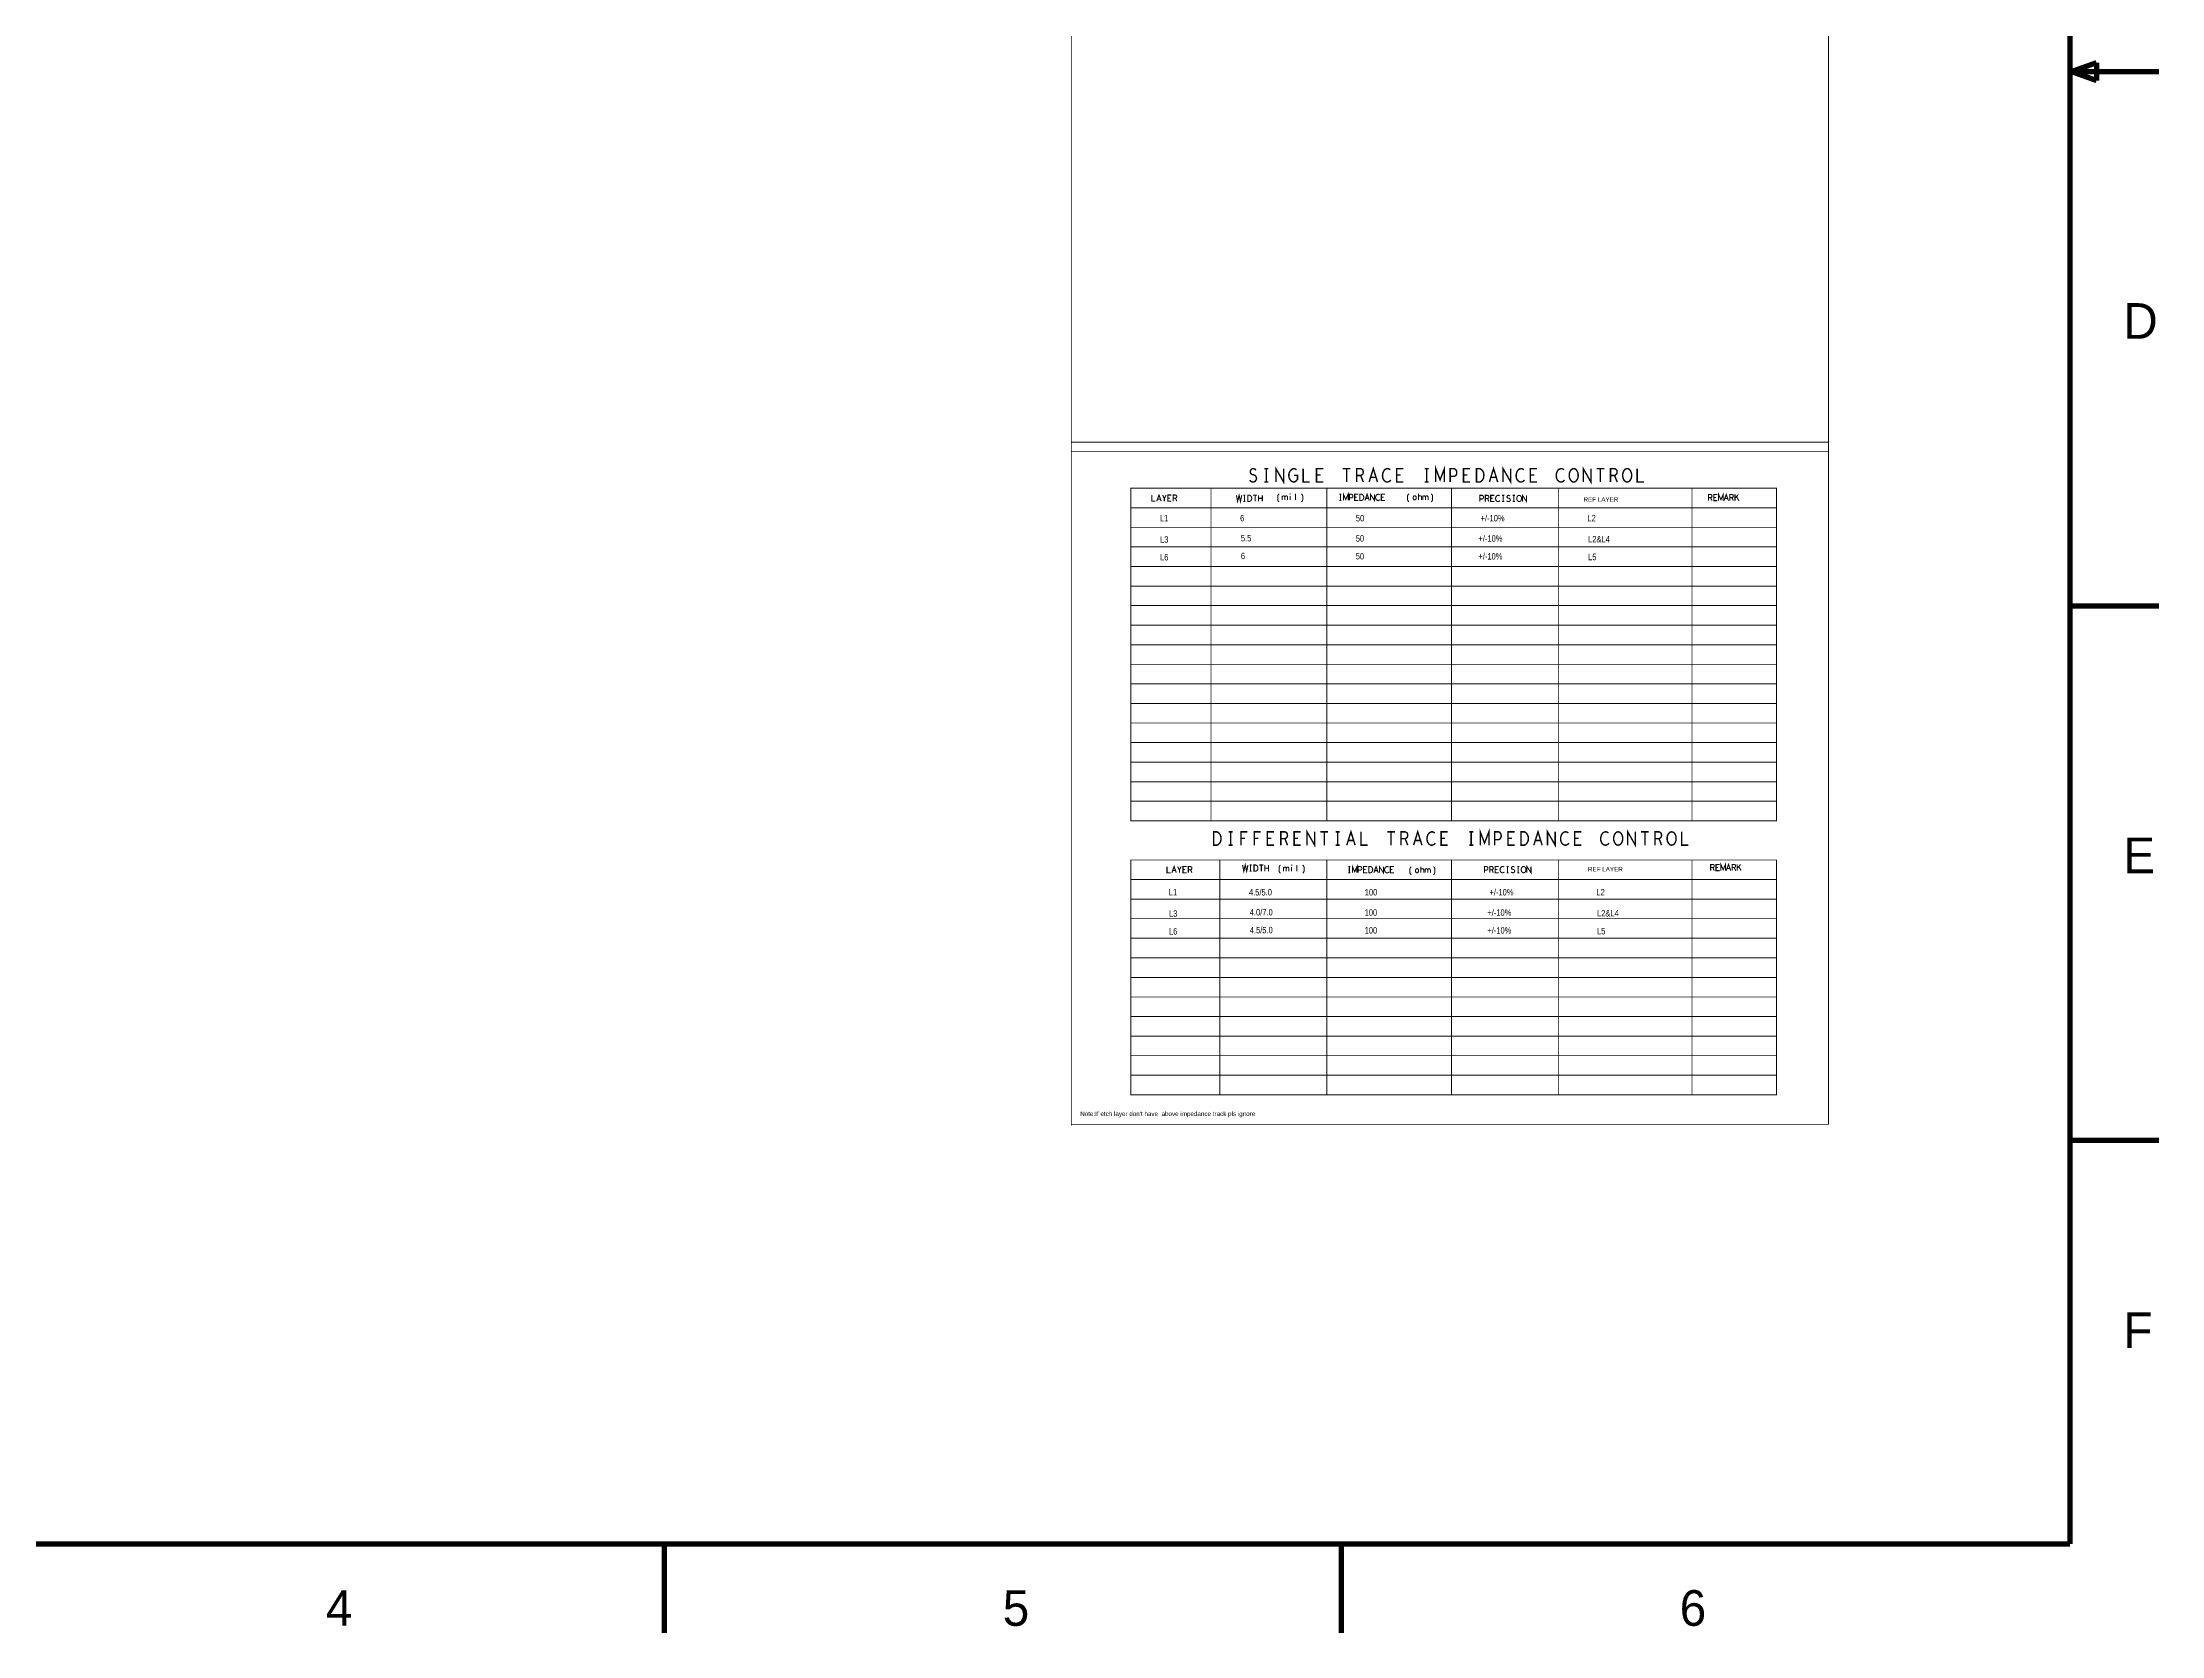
# Model space of a CAD drawing. Extents: x -173 to 447, y -249 to 197.
# Drawn here: x 145 to 447.2, y -248.9 to -21.7 of the extents above; entities that cross this region are included whole.
import ezdxf

# ---------------------------------------------------------------- set-up
doc = ezdxf.new("R2010")
doc.units = 0
doc.layers.add('BG_DIMENSION', color=2, linetype='CONTINUOUS')
doc.layers.add('BG_SILKSCREEN_TOP', color=7, linetype='CONTINUOUS')

msp = doc.modelspace()

# ---------------------------------------------------------------- linework, layer by layer
at = {"layer": 'BG_DIMENSION'}
for points, const_width in [([(434.117242, 184.054242), (434.117242, -235.807758)], 0.762), ([(291.755322, 77.045312), (291.755322, -176.16678)], 0.130048), ([(399.705322, 75.453494), (399.705322, -175.986694)], 0.130048), ([(446.817242, -25.876758), (434.117242, -25.876758)], 0.762), ([(437.919114, -24.614124), (434.363114, -25.884124)], 0.762), ([(434.363114, -25.884124), (437.919114, -27.154124)], 0.762), ([(437.919114, -27.154124), (437.919114, -24.614124)], 0.762), ([(291.755322, -78.716632), (399.705322, -78.716632)], 0.130048), ([(291.755322, -80.076802), (399.705322, -80.076802)], 0.130048), ([(317.159894, -84.146644), (317.349632, -84.305394), (317.562992, -84.400644), (317.752476, -84.400644), (317.942214, -84.305394), (318.084454, -84.146644), (318.155574, -83.924394), (318.108076, -83.702144), (317.989712, -83.511644), (317.776352, -83.384644), (317.491872, -83.321144), (317.325756, -83.194144), (317.254636, -82.971894), (317.302134, -82.749644), (317.420752, -82.590894), (317.586614, -82.495644), (317.752476, -82.495644), (317.918592, -82.559144), (318.060832, -82.717894)], 0.2032), ([(319.278254, -82.495644), (319.847214, -82.495644)], 0.2032), ([(319.278254, -84.400644), (319.847214, -84.400644)], 0.2032), ([(319.562734, -82.495644), (319.562734, -84.400644)], 0.2032), ([(320.922396, -84.400644), (320.922396, -82.495644), (322.013072, -84.400644), (322.013072, -82.495644)], 0.2032), ([(323.514974, -83.448144), (323.989192, -83.448144), (323.989192, -84.019644), (323.846952, -84.210144), (323.680836, -84.337144), (323.443854, -84.400644), (323.206872, -84.337144), (323.040756, -84.210144), (322.898516, -84.019644), (322.803774, -83.797394), (322.756276, -83.543394), (322.756276, -83.321144), (322.803774, -83.130644), (322.898516, -82.908394), (323.040756, -82.717894), (323.182996, -82.590894), (323.372734, -82.495644), (323.538596, -82.495644), (323.728334, -82.559144), (323.870574, -82.686144)], 0.2032), ([(324.803516, -82.495644), (324.803516, -84.400644), (325.751952, -84.400644)], 0.2032), ([(327.656952, -84.400644), (326.708516, -84.400644), (326.708516, -82.495644), (327.656952, -82.495644)], 0.2032), ([(327.277476, -83.416394), (326.708516, -83.416394)], 0.2032), ([(330.447396, -82.495644), (331.538072, -82.495644)], 0.2032), ([(330.992734, -82.495644), (330.992734, -84.400644)], 0.2032), ([(332.423516, -84.400644), (332.423516, -82.495644), (333.016352, -82.495644), (333.205836, -82.590894), (333.324454, -82.717894), (333.371952, -82.971894), (333.324454, -83.225894), (333.182214, -83.384644), (333.016352, -83.479894), (332.423516, -83.479894)], 0.2032), ([(333.016352, -83.479894), (333.371952, -84.400644)], 0.2032), ([(334.210152, -84.400644), (334.802734, -82.495644), (335.395316, -84.400644)], 0.2032), ([(335.181956, -83.733894), (334.423512, -83.733894)], 0.2032), ([(337.229196, -82.654394), (337.086956, -82.559144), (336.921094, -82.495644), (336.731356, -82.495644), (336.517996, -82.590894), (336.352134, -82.749644), (336.233516, -82.940144), (336.138774, -83.257644), (336.115152, -83.543394), (336.162396, -83.829144), (336.233516, -84.019644), (336.375756, -84.210144), (336.541872, -84.337144), (336.707734, -84.400644), (336.873596, -84.400644), (337.039712, -84.337144), (337.181952, -84.241894), (337.300316, -84.114894)], 0.2032), ([(339.086952, -84.400644), (338.138516, -84.400644), (338.138516, -82.495644), (339.086952, -82.495644)], 0.2032), ([(338.707476, -83.416394), (338.138516, -83.416394)], 0.2032), ([(342.138254, -82.495644), (342.707214, -82.495644)], 0.2032), ([(342.138254, -84.400644), (342.707214, -84.400644)], 0.2032), ([(342.422734, -82.495644), (342.422734, -84.400644)], 0.2032), ([(343.711276, -84.400644), (343.711276, -82.495644), (344.327734, -84.083144), (344.944192, -82.495644), (344.944192, -84.400644)], 0.2032), ([(345.758516, -84.400644), (345.758516, -82.495644), (346.327476, -82.495644), (346.517214, -82.590894), (346.659454, -82.813144), (346.706952, -83.067144), (346.659454, -83.321144), (346.540836, -83.511644), (346.327476, -83.606894), (345.758516, -83.606894)], 0.2032), ([(348.611952, -84.400644), (347.663516, -84.400644), (347.663516, -82.495644), (348.611952, -82.495644)], 0.2032), ([(348.232476, -83.416394), (347.663516, -83.416394)], 0.2032), ([(349.521272, -84.400644), (349.521272, -82.495644), (349.995236, -82.495644), (350.184974, -82.590894), (350.327214, -82.717894), (350.445832, -82.908394), (350.540574, -83.130644), (350.564196, -83.448144), (350.540574, -83.765644), (350.445832, -83.987894), (350.327214, -84.178394), (350.184974, -84.305394), (349.995236, -84.400644), (349.521272, -84.400644)], 0.2032), ([(351.355152, -84.400644), (351.947734, -82.495644), (352.540316, -84.400644)], 0.2032), ([(352.326956, -83.733894), (351.568512, -83.733894)], 0.2032), ([(353.307396, -84.400644), (353.307396, -82.495644), (354.398072, -84.400644), (354.398072, -82.495644)], 0.2032), ([(356.279196, -82.654394), (356.136956, -82.559144), (355.971094, -82.495644), (355.781356, -82.495644), (355.567996, -82.590894), (355.402134, -82.749644), (355.283516, -82.940144), (355.188774, -83.257644), (355.165152, -83.543394), (355.212396, -83.829144), (355.283516, -84.019644), (355.425756, -84.210144), (355.591872, -84.337144), (355.757734, -84.400644), (355.923596, -84.400644), (356.089712, -84.337144), (356.231952, -84.241894), (356.350316, -84.114894)], 0.2032), ([(358.136952, -84.400644), (357.188516, -84.400644), (357.188516, -82.495644), (358.136952, -82.495644)], 0.2032), ([(357.757476, -83.416394), (357.188516, -83.416394)], 0.2032), ([(361.994196, -82.654394), (361.851956, -82.559144), (361.686094, -82.495644), (361.496356, -82.495644), (361.282996, -82.590894), (361.117134, -82.749644), (360.998516, -82.940144), (360.903774, -83.257644), (360.880152, -83.543394), (360.927396, -83.829144), (360.998516, -84.019644), (361.140756, -84.210144), (361.306872, -84.337144), (361.472734, -84.400644), (361.638596, -84.400644), (361.804712, -84.337144), (361.946952, -84.241894), (362.065316, -84.114894)], 0.2032), ([(363.377734, -84.400644), (363.187996, -84.368894), (363.022134, -84.241894), (362.879894, -84.051394), (362.785152, -83.829144), (362.737654, -83.575144), (362.737654, -83.321144), (362.785152, -83.067144), (362.879894, -82.844894), (363.022134, -82.654394), (363.187996, -82.527394), (363.377734, -82.495644), (363.567472, -82.527394), (363.733334, -82.654394), (363.875574, -82.844894), (363.970316, -83.067144), (364.017814, -83.321144), (364.017814, -83.575144), (363.970316, -83.829144), (363.875574, -84.051394), (363.733334, -84.241894), (363.567472, -84.368894), (363.377734, -84.400644)], 0.2032), ([(364.737396, -84.400644), (364.737396, -82.495644), (365.828072, -84.400644), (365.828072, -82.495644)], 0.2032), ([(366.642396, -82.495644), (367.733072, -82.495644)], 0.2032), ([(367.187734, -82.495644), (367.187734, -84.400644)], 0.2032), ([(368.618516, -84.400644), (368.618516, -82.495644), (369.211352, -82.495644), (369.400836, -82.590894), (369.519454, -82.717894), (369.566952, -82.971894), (369.519454, -83.225894), (369.377214, -83.384644), (369.211352, -83.479894), (368.618516, -83.479894)], 0.2032), ([(369.211352, -83.479894), (369.566952, -84.400644)], 0.2032), ([(370.997734, -84.400644), (370.807996, -84.368894), (370.642134, -84.241894), (370.499894, -84.051394), (370.405152, -83.829144), (370.357654, -83.575144), (370.357654, -83.321144), (370.405152, -83.067144), (370.499894, -82.844894), (370.642134, -82.654394), (370.807996, -82.527394), (370.997734, -82.495644), (371.187472, -82.527394), (371.353334, -82.654394), (371.495574, -82.844894), (371.590316, -83.067144), (371.637814, -83.321144), (371.637814, -83.575144), (371.590316, -83.829144), (371.495574, -84.051394), (371.353334, -84.241894), (371.187472, -84.368894), (370.997734, -84.400644)], 0.2032), ([(372.428516, -82.495644), (372.428516, -84.400644), (373.376952, -84.400644)], 0.2032), ([(300.227746, -85.28558), (392.297666, -85.28558)], 0.130048), ([(311.657746, -85.28558), (300.227746, -85.28558), (300.227746, -132.715762), (311.657746, -132.715762), (311.657746, -85.28558)], 0.130048), ([(303.230534, -86.257892), (303.230534, -87.146892), (303.738534, -87.146892)], 0.1524), ([(303.929034, -87.146892), (304.246534, -86.257892), (304.564034, -87.146892)], 0.1524), ([(304.449734, -86.835742), (304.043334, -86.835742)], 0.1524), ([(305.008534, -87.146892), (305.008534, -86.746842), (304.754534, -86.257892)], 0.1524), ([(305.262534, -86.257892), (305.008534, -86.746842)], 0.1524), ([(306.024534, -87.146892), (305.516534, -87.146892), (305.516534, -86.257892), (306.024534, -86.257892)], 0.1524), ([(305.821334, -86.68766), (305.516534, -86.68766)], 0.1524), ([(306.278534, -87.146892), (306.278534, -86.257892), (306.596034, -86.257892), (306.697634, -86.302342), (306.761134, -86.361524), (306.786534, -86.480142), (306.761134, -86.59876), (306.684934, -86.672674), (306.596034, -86.717124), (306.278534, -86.717124)], 0.1524), ([(306.596034, -86.717124), (306.786534, -87.146892)], 0.1524), ([(311.657746, -85.28558), (311.657746, -89.09558)], 0.130048), ([(328.167746, -85.28558), (311.657746, -85.28558), (311.657746, -132.715762), (328.167746, -132.715762), (328.167746, -85.28558)], 0.130048), ([(315.284104, -86.284308), (315.461904, -87.173308), (315.665104, -86.284308), (315.868304, -87.173308), (316.046104, -86.284308)], 0.1524), ([(316.274704, -86.284308), (316.579504, -86.284308)], 0.1524), ([(316.274704, -87.173308), (316.579504, -87.173308)], 0.1524), ([(316.427104, -86.284308), (316.427104, -87.173308)], 0.1524), ([(316.909704, -87.173308), (316.909704, -86.284308), (317.163704, -86.284308), (317.265304, -86.328758), (317.341504, -86.38794), (317.405004, -86.47684), (317.455804, -86.580726), (317.468504, -86.728808), (317.455804, -86.87689), (317.405004, -86.980776), (317.341504, -87.069676), (317.265304, -87.128858), (317.163704, -87.173308), (316.909704, -87.173308)], 0.1524), ([(317.659004, -86.284308), (318.243204, -86.284308)], 0.1524), ([(317.951104, -86.284308), (317.951104, -87.173308)], 0.1524), ([(318.446404, -87.173308), (318.446404, -86.284308)], 0.1524), ([(318.979804, -86.728808), (318.446404, -86.728808)], 0.1524), ([(318.979804, -86.284308), (318.979804, -87.173308)], 0.1524), ([(321.375278, -87.262208), (321.248278, -87.113872), (321.184778, -86.96579), (321.184778, -86.373208), (321.248278, -86.224872), (321.375278, -86.07679)], 0.1524), ([(321.819778, -86.536022), (321.857878, -86.462108), (321.921378, -86.402672), (322.010278, -86.373208), (322.099178, -86.402672), (322.162678, -86.462108), (322.200778, -86.536022), (322.200778, -86.96579)], 0.1524), ([(321.819778, -86.96579), (321.819778, -86.373208)], 0.1524), ([(322.200778, -86.536022), (322.238878, -86.462108), (322.302378, -86.402672), (322.391278, -86.373208), (322.480178, -86.402672), (322.543678, -86.462108), (322.581778, -86.551008), (322.581778, -86.96579)], 0.1524), ([(322.962778, -86.135972), (322.937378, -86.12124), (322.937378, -86.091522), (322.962778, -86.07679), (322.988178, -86.091522), (322.988178, -86.12124), (322.962778, -86.135972)], 0.1524), ([(322.962778, -86.373208), (322.962778, -86.96579)], 0.1524), ([(323.724778, -86.96579), (323.724778, -86.07679)], 0.1524), ([(324.550278, -87.262208), (324.677278, -87.113872), (324.740778, -86.96579), (324.740778, -86.373208), (324.677278, -86.224872), (324.550278, -86.07679)], 0.1524), ([(328.167746, -85.28558), (328.167746, -89.09558)], 0.130048), ([(345.947746, -85.28558), (328.167746, -85.28558), (328.167746, -132.715762), (345.947746, -132.715762), (345.947746, -85.28558)], 0.130048), ([(329.9587, -86.147656), (330.2635, -86.147656)], 0.1524), ([(329.9587, -87.036656), (330.2635, -87.036656)], 0.1524), ([(330.1111, -86.147656), (330.1111, -87.036656)], 0.1524), ([(330.5429, -87.036656), (330.5429, -86.147656), (330.8731, -86.888574), (331.2033, -86.147656), (331.2033, -87.036656)], 0.1524), ([(331.3811, -87.036656), (331.3811, -86.147656), (331.6859, -86.147656), (331.7875, -86.192106), (331.8637, -86.295738), (331.8891, -86.414356), (331.8637, -86.532974), (331.8002, -86.621874), (331.6859, -86.666324), (331.3811, -86.666324)], 0.1524), ([(332.6511, -87.036656), (332.1431, -87.036656), (332.1431, -86.147656), (332.6511, -86.147656)], 0.1524), ([(332.4479, -86.577424), (332.1431, -86.577424)], 0.1524), ([(332.8797, -87.036656), (332.8797, -86.147656), (333.1337, -86.147656), (333.2353, -86.192106), (333.3115, -86.251288), (333.375, -86.340188), (333.4258, -86.444074), (333.4385, -86.592156), (333.4258, -86.740238), (333.375, -86.844124), (333.3115, -86.933024), (333.2353, -86.992206), (333.1337, -87.036656), (332.8797, -87.036656)], 0.1524), ([(333.6036, -87.036656), (333.9211, -86.147656), (334.2386, -87.036656)], 0.1524), ([(334.1243, -86.725506), (333.7179, -86.725506)], 0.1524), ([(334.391, -87.036656), (334.391, -86.147656), (334.9752, -87.036656), (334.9752, -86.147656)], 0.1524), ([(335.7245, -86.221824), (335.6483, -86.177374), (335.5594, -86.147656), (335.4578, -86.147656), (335.3435, -86.192106), (335.2546, -86.266274), (335.1911, -86.355174), (335.1403, -86.503256), (335.1276, -86.636606), (335.153, -86.769956), (335.1911, -86.858856), (335.2673, -86.947756), (335.3562, -87.006938), (335.4451, -87.036656), (335.534, -87.036656), (335.6229, -87.006938), (335.6991, -86.962488), (335.7626, -86.903306)], 0.1524), ([(336.4611, -87.036656), (335.9531, -87.036656), (335.9531, -86.147656), (336.4611, -86.147656)], 0.1524), ([(336.2579, -86.577424), (335.9531, -86.577424)], 0.1524), ([(339.885274, -87.252556), (339.758274, -87.10422), (339.694774, -86.956138), (339.694774, -86.363556), (339.758274, -86.21522), (339.885274, -86.067138)], 0.1524), ([(340.710774, -86.956138), (340.634574, -86.941406), (340.558374, -86.88197), (340.507574, -86.778338), (340.482174, -86.65972), (340.507574, -86.541356), (340.558374, -86.43747), (340.634574, -86.378288), (340.710774, -86.363556), (340.786974, -86.378288), (340.863174, -86.43747), (340.913974, -86.541356), (340.926674, -86.65972), (340.913974, -86.778338), (340.863174, -86.88197), (340.786974, -86.941406), (340.710774, -86.956138)], 0.1524), ([(341.256874, -86.956138), (341.256874, -86.067138)], 0.1524), ([(341.256874, -86.496906), (341.320374, -86.422738), (341.383874, -86.378288), (341.485474, -86.363556), (341.561674, -86.378288), (341.650574, -86.43747), (341.688674, -86.52637), (341.688674, -86.956138)], 0.1524), ([(341.853774, -86.52637), (341.891874, -86.452456), (341.955374, -86.39302), (342.044274, -86.363556), (342.133174, -86.39302), (342.196674, -86.452456), (342.234774, -86.52637), (342.234774, -86.956138)], 0.1524), ([(341.853774, -86.956138), (341.853774, -86.363556)], 0.1524), ([(342.234774, -86.52637), (342.272874, -86.452456), (342.336374, -86.39302), (342.425274, -86.363556), (342.514174, -86.39302), (342.577674, -86.452456), (342.615774, -86.541356), (342.615774, -86.956138)], 0.1524), ([(343.060274, -87.252556), (343.187274, -87.10422), (343.250774, -86.956138), (343.250774, -86.363556), (343.187274, -86.21522), (343.060274, -86.067138)], 0.1524), ([(345.947746, -85.28558), (345.947746, -89.09558)], 0.130048), ([(350.010222, -87.192866), (350.010222, -86.303866), (350.315022, -86.303866), (350.416622, -86.348316), (350.492822, -86.451948), (350.518222, -86.570566), (350.492822, -86.689184), (350.429322, -86.778084), (350.315022, -86.822534), (350.010222, -86.822534)], 0.1524), ([(350.772222, -87.192866), (350.772222, -86.303866), (351.089722, -86.303866), (351.191322, -86.348316), (351.254822, -86.407498), (351.280222, -86.526116), (351.254822, -86.644734), (351.178622, -86.718648), (351.089722, -86.763098), (350.772222, -86.763098)], 0.1524), ([(351.089722, -86.763098), (351.280222, -87.192866)], 0.1524), ([(352.042222, -87.192866), (351.534222, -87.192866), (351.534222, -86.303866), (352.042222, -86.303866)], 0.1524), ([(351.839022, -86.733634), (351.534222, -86.733634)], 0.1524), ([(352.829622, -86.378034), (352.753422, -86.333584), (352.664522, -86.303866), (352.562922, -86.303866), (352.448622, -86.348316), (352.359722, -86.422484), (352.296222, -86.511384), (352.245422, -86.659466), (352.232722, -86.792816), (352.258122, -86.926166), (352.296222, -87.015066), (352.372422, -87.103966), (352.461322, -87.163148), (352.550222, -87.192866), (352.639122, -87.192866), (352.728022, -87.163148), (352.804222, -87.118698), (352.867722, -87.059516)], 0.1524), ([(353.159822, -86.303866), (353.464622, -86.303866)], 0.1524), ([(353.159822, -87.192866), (353.464622, -87.192866)], 0.1524), ([(353.312222, -86.303866), (353.312222, -87.192866)], 0.1524), ([(353.807522, -87.074248), (353.909122, -87.148416), (354.023422, -87.192866), (354.125022, -87.192866), (354.226622, -87.148416), (354.302822, -87.074248), (354.340922, -86.970616), (354.315522, -86.866984), (354.252022, -86.778084), (354.137722, -86.718648), (353.985322, -86.689184), (353.896422, -86.629748), (353.858322, -86.526116), (353.883722, -86.422484), (353.947222, -86.348316), (354.036122, -86.303866), (354.125022, -86.303866), (354.213922, -86.333584), (354.290122, -86.407498)], 0.1524), ([(354.683822, -86.303866), (354.988622, -86.303866)], 0.1524), ([(354.683822, -87.192866), (354.988622, -87.192866)], 0.1524), ([(354.836222, -86.303866), (354.836222, -87.192866)], 0.1524), ([(355.598222, -87.192866), (355.496622, -87.178134), (355.407722, -87.118698), (355.331522, -87.029798), (355.280722, -86.926166), (355.255322, -86.807548), (355.255322, -86.689184), (355.280722, -86.570566), (355.331522, -86.466934), (355.407722, -86.378034), (355.496622, -86.318598), (355.598222, -86.303866), (355.699822, -86.318598), (355.788722, -86.378034), (355.864922, -86.466934), (355.915722, -86.570566), (355.941122, -86.689184), (355.941122, -86.807548), (355.915722, -86.926166), (355.864922, -87.029798), (355.788722, -87.118698), (355.699822, -87.178134), (355.598222, -87.192866)], 0.1524), ([(356.068122, -87.192866), (356.068122, -86.303866), (356.652322, -87.192866), (356.652322, -86.303866)], 0.1524), ([(361.187746, -85.28558), (361.187746, -89.09558)], 0.130048), ([(361.187746, -85.28558), (380.237746, -85.28558), (380.237746, -132.715762), (361.187746, -132.715762), (361.187746, -85.28558)], 0.130048), ([(380.237746, -85.28558), (380.237746, -89.09558)], 0.130048), ([(380.237746, -85.28558), (392.297666, -85.28558), (392.297666, -132.715762), (380.237746, -132.715762), (380.237746, -85.28558)], 0.130048), ([(382.584706, -87.065612), (382.584706, -86.176612), (382.902206, -86.176612), (383.003806, -86.221062), (383.067306, -86.280244), (383.092706, -86.398862), (383.067306, -86.51748), (382.991106, -86.591394), (382.902206, -86.635844), (382.584706, -86.635844)], 0.1524), ([(382.902206, -86.635844), (383.092706, -87.065612)], 0.1524), ([(383.854706, -87.065612), (383.346706, -87.065612), (383.346706, -86.176612), (383.854706, -86.176612)], 0.1524), ([(383.651506, -86.60638), (383.346706, -86.60638)], 0.1524), ([(384.032506, -87.065612), (384.032506, -86.176612), (384.362706, -86.91753), (384.692906, -86.176612), (384.692906, -87.065612)], 0.1524), ([(384.807206, -87.065612), (385.124706, -86.176612), (385.442206, -87.065612)], 0.1524), ([(385.327906, -86.754462), (384.921506, -86.754462)], 0.1524), ([(385.632706, -87.065612), (385.632706, -86.176612), (385.950206, -86.176612), (386.051806, -86.221062), (386.115306, -86.280244), (386.140706, -86.398862), (386.115306, -86.51748), (386.039106, -86.591394), (385.950206, -86.635844), (385.632706, -86.635844)], 0.1524), ([(385.950206, -86.635844), (386.140706, -87.065612)], 0.1524), ([(386.851906, -86.176612), (386.369306, -86.724744)], 0.1524), ([(386.369306, -87.065612), (386.369306, -86.176612)], 0.1524), ([(386.928106, -87.065612), (386.585206, -86.47303)], 0.1524), ([(300.227746, -88.07577), (392.297666, -88.07577)], 0.130048), ([(300.227746, -90.865706), (392.297666, -90.865706)], 0.130048), ([(300.227746, -93.655642), (392.297666, -93.655642)], 0.130048), ([(300.227746, -96.445578), (392.297666, -96.445578)], 0.130048), ([(300.227746, -99.235768), (392.297666, -99.235768)], 0.130048), ([(300.227746, -102.025704), (392.297666, -102.025704)], 0.130048), ([(446.817242, -102.076758), (434.117242, -102.076758)], 0.762), ([(300.227746, -104.81564), (392.297666, -104.81564)], 0.130048), ([(300.227746, -107.605576), (392.297666, -107.605576)], 0.130048), ([(300.227746, -110.395766), (392.297666, -110.395766)], 0.130048), ([(300.227746, -113.185702), (392.297666, -113.185702)], 0.130048), ([(300.227746, -115.975638), (392.297666, -115.975638)], 0.130048), ([(300.227746, -118.765574), (392.297666, -118.765574)], 0.130048), ([(300.227746, -121.555764), (392.297666, -121.555764)], 0.130048), ([(300.227746, -124.3457), (392.297666, -124.3457)], 0.130048), ([(300.227746, -127.135636), (392.297666, -127.135636)], 0.130048), ([(300.227746, -129.925572), (392.297666, -129.925572)], 0.130048), ([(300.227746, -132.715762), (392.297666, -132.715762)], 0.130048), ([(312.04408, -136.185402), (312.04408, -134.280402), (312.518044, -134.280402), (312.707782, -134.375652), (312.850022, -134.502652), (312.96864, -134.693152), (313.063382, -134.915402), (313.087004, -135.232902), (313.063382, -135.550402), (312.96864, -135.772652), (312.850022, -135.963152), (312.707782, -136.090152), (312.518044, -136.185402), (312.04408, -136.185402)], 0.2032), ([(314.186062, -134.280402), (314.755022, -134.280402)], 0.2032), ([(314.470542, -134.280402), (314.470542, -136.185402)], 0.2032), ([(315.9252, -136.185402), (315.9252, -134.280402), (316.825884, -134.280402)], 0.2032), ([(316.49416, -135.201152), (315.9252, -135.201152)], 0.2032), ([(317.8302, -136.185402), (317.8302, -134.280402), (318.730884, -134.280402)], 0.2032), ([(318.39916, -135.201152), (317.8302, -135.201152)], 0.2032), ([(320.65976, -136.185402), (319.711324, -136.185402), (319.711324, -134.280402), (320.65976, -134.280402)], 0.2032), ([(320.280284, -135.201152), (319.711324, -135.201152)], 0.2032), ([(321.616324, -136.185402), (321.616324, -134.280402), (322.20916, -134.280402), (322.398644, -134.375652), (322.517262, -134.502652), (322.56476, -134.756652), (322.517262, -135.010652), (322.375022, -135.169402), (322.20916, -135.264652), (321.616324, -135.264652)], 0.2032), ([(322.20916, -135.264652), (322.56476, -136.185402)], 0.2032), ([(324.46976, -136.185402), (323.521324, -136.185402), (323.521324, -134.280402), (324.46976, -134.280402)], 0.2032), ([(324.090284, -135.201152), (323.521324, -135.201152)], 0.2032), ([(325.355204, -136.185402), (325.355204, -134.280402), (326.44588, -136.185402), (326.44588, -134.280402)], 0.2032), ([(327.260204, -134.280402), (328.35088, -134.280402)], 0.2032), ([(327.805542, -134.280402), (327.805542, -136.185402)], 0.2032), ([(329.426062, -134.280402), (329.995022, -134.280402)], 0.2032), ([(329.710542, -134.280402), (329.710542, -136.185402)], 0.2032), ([(331.02296, -136.185402), (331.615542, -134.280402), (332.208124, -136.185402)], 0.2032), ([(331.994764, -135.518652), (331.23632, -135.518652)], 0.2032), ([(333.046324, -134.280402), (333.046324, -136.185402), (333.99476, -136.185402)], 0.2032), ([(336.785204, -134.280402), (337.87588, -134.280402)], 0.2032), ([(337.330542, -134.280402), (337.330542, -136.185402)], 0.2032), ([(338.761324, -136.185402), (338.761324, -134.280402), (339.35416, -134.280402), (339.543644, -134.375652), (339.662262, -134.502652), (339.70976, -134.756652), (339.662262, -135.010652), (339.520022, -135.169402), (339.35416, -135.264652), (338.761324, -135.264652)], 0.2032), ([(339.35416, -135.264652), (339.70976, -136.185402)], 0.2032), ([(340.54796, -136.185402), (341.140542, -134.280402), (341.733124, -136.185402)], 0.2032), ([(341.519764, -135.518652), (340.76132, -135.518652)], 0.2032), ([(343.567004, -134.439152), (343.424764, -134.343902), (343.258902, -134.280402), (343.069164, -134.280402), (342.855804, -134.375652), (342.689942, -134.534402), (342.571324, -134.724902), (342.476582, -135.042402), (342.45296, -135.328152), (342.500204, -135.613902), (342.571324, -135.804402), (342.713564, -135.994902), (342.87968, -136.121902), (343.045542, -136.185402), (343.211404, -136.185402), (343.37752, -136.121902), (343.51976, -136.026652), (343.638124, -135.899652)], 0.2032), ([(345.42476, -136.185402), (344.476324, -136.185402), (344.476324, -134.280402), (345.42476, -134.280402)], 0.2032), ([(345.045284, -135.201152), (344.476324, -135.201152)], 0.2032), ([(348.476062, -134.280402), (349.045022, -134.280402)], 0.2032), ([(348.760542, -134.280402), (348.760542, -136.185402)], 0.2032), ([(350.049084, -136.185402), (350.049084, -134.280402), (350.665542, -135.867902), (351.282, -134.280402), (351.282, -136.185402)], 0.2032), ([(352.096324, -136.185402), (352.096324, -134.280402), (352.665284, -134.280402), (352.855022, -134.375652), (352.997262, -134.597902), (353.04476, -134.851902), (352.997262, -135.105902), (352.878644, -135.296402), (352.665284, -135.391652), (352.096324, -135.391652)], 0.2032), ([(354.94976, -136.185402), (354.001324, -136.185402), (354.001324, -134.280402), (354.94976, -134.280402)], 0.2032), ([(354.570284, -135.201152), (354.001324, -135.201152)], 0.2032), ([(355.85908, -136.185402), (355.85908, -134.280402), (356.333044, -134.280402), (356.522782, -134.375652), (356.665022, -134.502652), (356.78364, -134.693152), (356.878382, -134.915402), (356.902004, -135.232902), (356.878382, -135.550402), (356.78364, -135.772652), (356.665022, -135.963152), (356.522782, -136.090152), (356.333044, -136.185402), (355.85908, -136.185402)], 0.2032), ([(357.69296, -136.185402), (358.285542, -134.280402), (358.878124, -136.185402)], 0.2032), ([(358.664764, -135.518652), (357.90632, -135.518652)], 0.2032), ([(359.645204, -136.185402), (359.645204, -134.280402), (360.73588, -136.185402), (360.73588, -134.280402)], 0.2032), ([(362.617004, -134.439152), (362.474764, -134.343902), (362.308902, -134.280402), (362.119164, -134.280402), (361.905804, -134.375652), (361.739942, -134.534402), (361.621324, -134.724902), (361.526582, -135.042402), (361.50296, -135.328152), (361.550204, -135.613902), (361.621324, -135.804402), (361.763564, -135.994902), (361.92968, -136.121902), (362.095542, -136.185402), (362.261404, -136.185402), (362.42752, -136.121902), (362.56976, -136.026652), (362.688124, -135.899652)], 0.2032), ([(364.47476, -136.185402), (363.526324, -136.185402), (363.526324, -134.280402), (364.47476, -134.280402)], 0.2032), ([(364.095284, -135.201152), (363.526324, -135.201152)], 0.2032), ([(368.332004, -134.439152), (368.189764, -134.343902), (368.023902, -134.280402), (367.834164, -134.280402), (367.620804, -134.375652), (367.454942, -134.534402), (367.336324, -134.724902), (367.241582, -135.042402), (367.21796, -135.328152), (367.265204, -135.613902), (367.336324, -135.804402), (367.478564, -135.994902), (367.64468, -136.121902), (367.810542, -136.185402), (367.976404, -136.185402), (368.14252, -136.121902), (368.28476, -136.026652), (368.403124, -135.899652)], 0.2032), ([(369.715542, -136.185402), (369.525804, -136.153652), (369.359942, -136.026652), (369.217702, -135.836152), (369.12296, -135.613902), (369.075462, -135.359902), (369.075462, -135.105902), (369.12296, -134.851902), (369.217702, -134.629652), (369.359942, -134.439152), (369.525804, -134.312152), (369.715542, -134.280402), (369.90528, -134.312152), (370.071142, -134.439152), (370.213382, -134.629652), (370.308124, -134.851902), (370.355622, -135.105902), (370.355622, -135.359902), (370.308124, -135.613902), (370.213382, -135.836152), (370.071142, -136.026652), (369.90528, -136.153652), (369.715542, -136.185402)], 0.2032), ([(371.075204, -136.185402), (371.075204, -134.280402), (372.16588, -136.185402), (372.16588, -134.280402)], 0.2032), ([(372.980204, -134.280402), (374.07088, -134.280402)], 0.2032), ([(373.525542, -134.280402), (373.525542, -136.185402)], 0.2032), ([(374.956324, -136.185402), (374.956324, -134.280402), (375.54916, -134.280402), (375.738644, -134.375652), (375.857262, -134.502652), (375.90476, -134.756652), (375.857262, -135.010652), (375.715022, -135.169402), (375.54916, -135.264652), (374.956324, -135.264652)], 0.2032), ([(375.54916, -135.264652), (375.90476, -136.185402)], 0.2032), ([(377.335542, -136.185402), (377.145804, -136.153652), (376.979942, -136.026652), (376.837702, -135.836152), (376.74296, -135.613902), (376.695462, -135.359902), (376.695462, -135.105902), (376.74296, -134.851902), (376.837702, -134.629652), (376.979942, -134.439152), (377.145804, -134.312152), (377.335542, -134.280402), (377.52528, -134.312152), (377.691142, -134.439152), (377.833382, -134.629652), (377.928124, -134.851902), (377.975622, -135.105902), (377.975622, -135.359902), (377.928124, -135.613902), (377.833382, -135.836152), (377.691142, -136.026652), (377.52528, -136.153652), (377.335542, -136.185402)], 0.2032), ([(378.766324, -134.280402), (378.766324, -136.185402), (379.71476, -136.185402)], 0.2032), ([(300.227746, -138.295634), (391.667746, -138.295634)], 0.130048), ([(391.667746, -138.295634), (300.227746, -138.295634)], 0.130048), ([(312.927746, -138.295634), (300.227746, -138.295634), (300.227746, -171.775628), (312.927746, -171.775628), (312.927746, -138.295634)], 0.130048), ([(300.227746, -138.295634), (392.297666, -138.295634), (392.297666, -171.775628), (300.227746, -171.775628), (300.227746, -138.295634)], 0.130048), ([(314.186062, -136.185402), (314.755022, -136.185402)], 0.2032), ([(316.16777, -139.00658), (316.34557, -139.89558), (316.54877, -139.00658), (316.75197, -139.89558), (316.92977, -139.00658)], 0.1524), ([(317.15837, -139.00658), (317.46317, -139.00658)], 0.1524), ([(317.31077, -139.00658), (317.31077, -139.89558)], 0.1524), ([(317.79337, -139.89558), (317.79337, -139.00658), (318.04737, -139.00658), (318.14897, -139.05103), (318.22517, -139.110212), (318.28867, -139.199112), (318.33947, -139.302998), (318.35217, -139.45108), (318.33947, -139.599162), (318.28867, -139.703048), (318.22517, -139.791948), (318.14897, -139.85113), (318.04737, -139.89558), (317.79337, -139.89558)], 0.1524), ([(318.54267, -139.00658), (319.12687, -139.00658)], 0.1524), ([(318.83477, -139.00658), (318.83477, -139.89558)], 0.1524), ([(319.33007, -139.89558), (319.33007, -139.00658)], 0.1524), ([(319.86347, -139.00658), (319.86347, -139.89558)], 0.1524), ([(321.56527, -140.191998), (321.43827, -140.043662), (321.37477, -139.89558), (321.37477, -139.302998), (321.43827, -139.154662), (321.56527, -139.00658)], 0.1524), ([(323.15277, -139.065762), (323.12737, -139.05103), (323.12737, -139.021312), (323.15277, -139.00658), (323.17817, -139.021312), (323.17817, -139.05103), (323.15277, -139.065762)], 0.1524), ([(323.91477, -139.89558), (323.91477, -139.00658)], 0.1524), ([(324.74027, -140.191998), (324.86727, -140.043662), (324.93077, -139.89558), (324.93077, -139.302998), (324.86727, -139.154662), (324.74027, -139.00658)], 0.1524), ([(328.167746, -138.295634), (345.947746, -138.295634), (345.947746, -171.775628), (328.167746, -171.775628), (328.167746, -138.295634)], 0.130048), ([(329.426062, -136.185402), (329.995022, -136.185402)], 0.2032), ([(331.82052, -140.125704), (331.82052, -139.236704), (332.15072, -139.977622), (332.48092, -139.236704), (332.48092, -140.125704)], 0.1524), ([(335.66862, -140.125704), (335.66862, -139.236704), (336.25282, -140.125704), (336.25282, -139.236704)], 0.1524), ([(345.947746, -138.295634), (361.187746, -138.295634), (361.187746, -171.775628), (345.947746, -171.775628), (345.947746, -138.295634)], 0.130048), ([(348.476062, -136.185402), (349.045022, -136.185402)], 0.2032), ([(356.702614, -140.115798), (356.702614, -139.226798), (357.286814, -140.115798), (357.286814, -139.226798)], 0.1524), ([(361.187746, -138.295634), (380.237746, -138.295634), (380.237746, -171.775628), (361.187746, -171.775628), (361.187746, -138.295634)], 0.130048), ([(380.237746, -138.295634), (392.297666, -138.295634), (392.297666, -171.775628), (380.237746, -171.775628), (380.237746, -138.295634)], 0.130048), ([(382.904746, -139.81557), (382.904746, -138.92657), (383.222246, -138.92657), (383.323846, -138.97102), (383.387346, -139.030202), (383.412746, -139.14882), (383.387346, -139.267438), (383.311146, -139.341352), (383.222246, -139.385802), (382.904746, -139.385802)], 0.1524), ([(384.174746, -139.81557), (383.666746, -139.81557), (383.666746, -138.92657), (384.174746, -138.92657)], 0.1524), ([(384.352546, -139.81557), (384.352546, -138.92657), (384.682746, -139.667488), (385.012946, -138.92657), (385.012946, -139.81557)], 0.1524), ([(385.127246, -139.81557), (385.444746, -138.92657), (385.762246, -139.81557)], 0.1524), ([(385.952746, -139.81557), (385.952746, -138.92657), (386.270246, -138.92657), (386.371846, -138.97102), (386.435346, -139.030202), (386.460746, -139.14882), (386.435346, -139.267438), (386.359146, -139.341352), (386.270246, -139.385802), (385.952746, -139.385802)], 0.1524), ([(387.171946, -138.92657), (386.689346, -139.474702)], 0.1524), ([(386.689346, -139.81557), (386.689346, -138.92657)], 0.1524), ([(300.227746, -141.08557), (391.667746, -141.08557)], 0.130048), ([(392.297666, -141.08557), (300.227746, -141.08557)], 0.130048), ([(305.384708, -139.226798), (305.384708, -140.115798), (305.892708, -140.115798)], 0.1524), ([(306.083208, -140.115798), (306.400708, -139.226798), (306.718208, -140.115798)], 0.1524), ([(306.603908, -139.804648), (306.197508, -139.804648)], 0.1524), ([(307.162708, -140.115798), (307.162708, -139.715748), (306.908708, -139.226798)], 0.1524), ([(307.416708, -139.226798), (307.162708, -139.715748)], 0.1524), ([(308.178708, -140.115798), (307.670708, -140.115798), (307.670708, -139.226798), (308.178708, -139.226798)], 0.1524), ([(307.975508, -139.656566), (307.670708, -139.656566)], 0.1524), ([(308.432708, -140.115798), (308.432708, -139.226798), (308.750208, -139.226798), (308.851808, -139.271248), (308.915308, -139.33043), (308.940708, -139.449048), (308.915308, -139.567666), (308.839108, -139.64158), (308.750208, -139.68603), (308.432708, -139.68603)], 0.1524), ([(308.750208, -139.68603), (308.940708, -140.115798)], 0.1524), ([(317.15837, -139.89558), (317.46317, -139.89558)], 0.1524), ([(319.86347, -139.45108), (319.33007, -139.45108)], 0.1524), ([(322.00977, -139.465812), (322.04787, -139.391898), (322.11137, -139.332462), (322.20027, -139.302998), (322.28917, -139.332462), (322.35267, -139.391898), (322.39077, -139.465812), (322.39077, -139.89558)], 0.1524), ([(322.00977, -139.89558), (322.00977, -139.302998)], 0.1524), ([(322.39077, -139.465812), (322.42887, -139.391898), (322.49237, -139.332462), (322.58127, -139.302998), (322.67017, -139.332462), (322.73367, -139.391898), (322.77177, -139.480798), (322.77177, -139.89558)], 0.1524), ([(323.15277, -139.302998), (323.15277, -139.89558)], 0.1524), ([(331.23632, -139.236704), (331.54112, -139.236704)], 0.1524), ([(331.23632, -140.125704), (331.54112, -140.125704)], 0.1524), ([(331.38872, -139.236704), (331.38872, -140.125704)], 0.1524), ([(332.65872, -140.125704), (332.65872, -139.236704), (332.96352, -139.236704), (333.06512, -139.281154), (333.14132, -139.384786), (333.16672, -139.503404), (333.14132, -139.622022), (333.07782, -139.710922), (332.96352, -139.755372), (332.65872, -139.755372)], 0.1524), ([(333.92872, -140.125704), (333.42072, -140.125704), (333.42072, -139.236704), (333.92872, -139.236704)], 0.1524), ([(333.72552, -139.666472), (333.42072, -139.666472)], 0.1524), ([(334.15732, -140.125704), (334.15732, -139.236704), (334.41132, -139.236704), (334.51292, -139.281154), (334.58912, -139.340336), (334.65262, -139.429236), (334.70342, -139.533122), (334.71612, -139.681204), (334.70342, -139.829286), (334.65262, -139.933172), (334.58912, -140.022072), (334.51292, -140.081254), (334.41132, -140.125704), (334.15732, -140.125704)], 0.1524), ([(334.88122, -140.125704), (335.19872, -139.236704), (335.51622, -140.125704)], 0.1524), ([(335.40192, -139.814554), (334.99552, -139.814554)], 0.1524), ([(337.00212, -139.310872), (336.92592, -139.266422), (336.83702, -139.236704), (336.73542, -139.236704), (336.62112, -139.281154), (336.53222, -139.355322), (336.46872, -139.444222), (336.41792, -139.592304), (336.40522, -139.725654), (336.43062, -139.859004), (336.46872, -139.947904), (336.54492, -140.036804), (336.63382, -140.095986), (336.72272, -140.125704), (336.81162, -140.125704), (336.90052, -140.095986), (336.97672, -140.051536), (337.04022, -139.992354)], 0.1524), ([(337.73872, -140.125704), (337.23072, -140.125704), (337.23072, -139.236704), (337.73872, -139.236704)], 0.1524), ([(337.53552, -139.666472), (337.23072, -139.666472)], 0.1524), ([(340.21522, -140.422122), (340.08822, -140.273786), (340.02472, -140.125704), (340.02472, -139.533122), (340.08822, -139.384786), (340.21522, -139.236704)], 0.1524), ([(341.04072, -140.125704), (340.96452, -140.110972), (340.88832, -140.051536), (340.83752, -139.947904), (340.81212, -139.829286), (340.83752, -139.710922), (340.88832, -139.607036), (340.96452, -139.547854), (341.04072, -139.533122), (341.11692, -139.547854), (341.19312, -139.607036), (341.24392, -139.710922), (341.25662, -139.829286), (341.24392, -139.947904), (341.19312, -140.051536), (341.11692, -140.110972), (341.04072, -140.125704)], 0.1524), ([(341.58682, -140.125704), (341.58682, -139.236704)], 0.1524), ([(341.58682, -139.666472), (341.65032, -139.592304), (341.71382, -139.547854), (341.81542, -139.533122), (341.89162, -139.547854), (341.98052, -139.607036), (342.01862, -139.695936), (342.01862, -140.125704)], 0.1524), ([(342.18372, -139.695936), (342.22182, -139.622022), (342.28532, -139.562586), (342.37422, -139.533122), (342.46312, -139.562586), (342.52662, -139.622022), (342.56472, -139.695936), (342.56472, -140.125704)], 0.1524), ([(342.18372, -140.125704), (342.18372, -139.533122)], 0.1524), ([(342.56472, -139.695936), (342.60282, -139.622022), (342.66632, -139.562586), (342.75522, -139.533122), (342.84412, -139.562586), (342.90762, -139.622022), (342.94572, -139.710922), (342.94572, -140.125704)], 0.1524), ([(343.39022, -140.422122), (343.51722, -140.273786), (343.58072, -140.125704), (343.58072, -139.533122), (343.51722, -139.384786), (343.39022, -139.236704)], 0.1524), ([(350.644714, -140.115798), (350.644714, -139.226798), (350.949514, -139.226798), (351.051114, -139.271248), (351.127314, -139.37488), (351.152714, -139.493498), (351.127314, -139.612116), (351.063814, -139.701016), (350.949514, -139.745466), (350.644714, -139.745466)], 0.1524), ([(351.406714, -140.115798), (351.406714, -139.226798), (351.724214, -139.226798), (351.825814, -139.271248), (351.889314, -139.33043), (351.914714, -139.449048), (351.889314, -139.567666), (351.813114, -139.64158), (351.724214, -139.68603), (351.406714, -139.68603)], 0.1524), ([(351.724214, -139.68603), (351.914714, -140.115798)], 0.1524), ([(352.676714, -140.115798), (352.168714, -140.115798), (352.168714, -139.226798), (352.676714, -139.226798)], 0.1524), ([(352.473514, -139.656566), (352.168714, -139.656566)], 0.1524), ([(353.464114, -139.300966), (353.387914, -139.256516), (353.299014, -139.226798), (353.197414, -139.226798), (353.083114, -139.271248), (352.994214, -139.345416), (352.930714, -139.434316), (352.879914, -139.582398), (352.867214, -139.715748), (352.892614, -139.849098), (352.930714, -139.937998), (353.006914, -140.026898), (353.095814, -140.08608), (353.184714, -140.115798), (353.273614, -140.115798), (353.362514, -140.08608), (353.438714, -140.04163), (353.502214, -139.982448)], 0.1524), ([(353.794314, -139.226798), (354.099114, -139.226798)], 0.1524), ([(353.794314, -140.115798), (354.099114, -140.115798)], 0.1524), ([(353.946714, -139.226798), (353.946714, -140.115798)], 0.1524), ([(354.442014, -139.99718), (354.543614, -140.071348), (354.657914, -140.115798), (354.759514, -140.115798), (354.861114, -140.071348), (354.937314, -139.99718), (354.975414, -139.893548), (354.950014, -139.789916), (354.886514, -139.701016), (354.772214, -139.64158), (354.619814, -139.612116), (354.530914, -139.55268), (354.492814, -139.449048), (354.518214, -139.345416), (354.581714, -139.271248), (354.670614, -139.226798), (354.759514, -139.226798), (354.848414, -139.256516), (354.924614, -139.33043)], 0.1524), ([(355.318314, -139.226798), (355.623114, -139.226798)], 0.1524), ([(355.318314, -140.115798), (355.623114, -140.115798)], 0.1524), ([(355.470714, -139.226798), (355.470714, -140.115798)], 0.1524), ([(356.232714, -140.115798), (356.131114, -140.101066), (356.042214, -140.04163), (355.966014, -139.95273), (355.915214, -139.849098), (355.889814, -139.73048), (355.889814, -139.612116), (355.915214, -139.493498), (355.966014, -139.389866), (356.042214, -139.300966), (356.131114, -139.24153), (356.232714, -139.226798), (356.334314, -139.24153), (356.423214, -139.300966), (356.499414, -139.389866), (356.550214, -139.493498), (356.575614, -139.612116), (356.575614, -139.73048), (356.550214, -139.849098), (356.499414, -139.95273), (356.423214, -140.04163), (356.334314, -140.101066), (356.232714, -140.115798)], 0.1524), ([(383.222246, -139.385802), (383.412746, -139.81557)], 0.1524), ([(383.971546, -139.356338), (383.666746, -139.356338)], 0.1524), ([(385.647946, -139.50442), (385.241546, -139.50442)], 0.1524), ([(386.270246, -139.385802), (386.460746, -139.81557)], 0.1524), ([(387.248146, -139.81557), (386.905246, -139.222988)], 0.1524), ([(300.227746, -143.87576), (391.667746, -143.87576)], 0.130048), ([(392.297666, -143.87576), (300.227746, -143.87576)], 0.130048), ([(300.227746, -146.665696), (391.667746, -146.665696)], 0.130048), ([(392.297666, -146.665696), (300.227746, -146.665696)], 0.130048), ([(300.227746, -149.455632), (391.667746, -149.455632)], 0.130048), ([(392.297666, -149.455632), (300.227746, -149.455632)], 0.130048), ([(300.227746, -152.245568), (391.667746, -152.245568)], 0.130048), ([(392.297666, -152.245568), (300.227746, -152.245568)], 0.130048), ([(300.227746, -155.035758), (391.667746, -155.035758)], 0.130048), ([(392.297666, -155.035758), (300.227746, -155.035758)], 0.130048), ([(300.227746, -157.825694), (391.667746, -157.825694)], 0.130048), ([(392.297666, -157.825694), (300.227746, -157.825694)], 0.130048), ([(300.227746, -160.61563), (391.667746, -160.61563)], 0.130048), ([(392.297666, -160.61563), (300.227746, -160.61563)], 0.130048), ([(300.227746, -163.405566), (391.667746, -163.405566)], 0.130048), ([(392.297666, -163.405566), (300.227746, -163.405566)], 0.130048), ([(300.227746, -166.195756), (391.667746, -166.195756)], 0.130048), ([(392.297666, -166.195756), (300.227746, -166.195756)], 0.130048), ([(300.227746, -168.985692), (391.667746, -168.985692)], 0.130048), ([(392.297666, -168.985692), (300.227746, -168.985692)], 0.130048), ([(300.227746, -171.775628), (391.667746, -171.775628)], 0.130048), ([(392.297666, -171.775628), (300.227746, -171.775628)], 0.130048), ([(291.755322, -175.986694), (399.705322, -175.986694)], 0.130048), ([(446.817242, -178.276758), (434.117242, -178.276758)], 0.762), ([(434.117242, -235.807758), (-159.734758, -235.807758)], 0.762), ([(330.231242, -248.507758), (330.231242, -235.807758)], 0.762)]:
    msp.add_lwpolyline(points, dxfattribs=dict(at, const_width=const_width))
at = {"layer": 'BG_SILKSCREEN_TOP', "const_width": 0.762}
for points in [[(434.117242, 184.054242), (434.117242, -235.807758)], [(446.817242, -25.876758), (434.117242, -25.876758)], [(437.919114, -24.614124), (434.363114, -25.884124)], [(434.363114, -25.884124), (437.919114, -27.154124)], [(437.919114, -27.154124), (437.919114, -24.614124)], [(446.817242, -102.076758), (434.117242, -102.076758)], [(446.817242, -178.276758), (434.117242, -178.276758)], [(434.117242, -235.807758), (-159.734758, -235.807758)], [(233.711242, -248.507758), (233.711242, -235.807758)], [(330.231242, -248.507758), (330.231242, -235.807758)]]:
    msp.add_lwpolyline(points, dxfattribs=at)

# ---------------------------------------------------------------- texts
at = {"layer": 'BG_DIMENSION'}
for s, p in [('D', (441.737242, -63.976758)), ('E', (441.737242, -140.176758)), ('F', (441.737242, -207.867758)), ('4', (185.451242, -247.491758)), ('5', (281.971242, -247.491758)), ('6', (378.491242, -247.491758))]:
    msp.add_text(s, height=5.08, dxfattribs=at).set_placement(p)
for s, height, width, p in [('REF LAYER', 0.635, 0.88, (364.775242, -87.217758)), ('L1', 0.9144, 0.805833, (304.377598, -90.005662)), ('6', 0.9144, 0.805833, (315.807598, -90.015568)), ('50', 0.9144, 0.805833, (332.317598, -90.015568)), ('+/-10%', 0.9144, 0.805833, (350.097598, -90.015568)), ('L2', 0.9144, 0.805833, (365.337598, -90.005662)), ('L3', 0.9144, 0.805833, (304.399442, -93.049598)), ('5.5', 0.9144, 0.805833, (315.920882, -92.861638)), ('50', 0.9144, 0.805833, (332.298802, -92.902278)), ('+/-10%', 0.9144, 0.805833, (349.794322, -92.912438)), ('L2&L4', 0.9144, 0.805833, (365.430562, -93.008958)), ('L6', 0.9144, 0.805833, (304.399442, -95.589598)), ('6', 0.9144, 0.805833, (315.920882, -95.401638)), ('50', 0.9144, 0.805833, (332.298802, -95.442278)), ('+/-10%', 0.9144, 0.805833, (349.794322, -95.452438)), ('L5', 0.9144, 0.805833, (365.430562, -95.548958)), ('REF LAYER', 0.635, 0.88, (365.410242, -139.922758)), ('L1', 0.9144, 0.805833, (305.647598, -143.345662)), ('4.5/5.0', 0.9144, 0.805833, (317.077598, -143.355568)), ('100', 0.9144, 0.805833, (333.587598, -143.355568)), ('+/-10%', 0.9144, 0.805833, (351.367598, -143.355568)), ('L2', 0.9144, 0.805833, (366.607598, -143.345662)), ('L3', 0.9144, 0.805833, (305.669442, -146.389598)), ('L6', 0.9144, 0.805833, (305.669442, -148.929598)), ('4.0/7.0', 0.9144, 0.805833, (317.190882, -146.201638)), ('4.5/5.0', 0.9144, 0.805833, (317.190882, -148.741638)), ('100', 0.9144, 0.805833, (333.568802, -146.242278)), ('100', 0.9144, 0.805833, (333.568802, -148.782278)), ('+/-10%', 0.9144, 0.805833, (351.064322, -146.252438)), ('+/-10%', 0.9144, 0.805833, (351.064322, -148.792438)), ('L2&L4', 0.9144, 0.805833, (366.700562, -146.348958)), ('L5', 0.9144, 0.805833, (366.700562, -148.888958)), ("Note:If etch layer don't have  above impedance track pls ignore", 0.635, 0.88, (293.017702, -174.795688))]:
    msp.add_text(s, height=height, dxfattribs=dict(at, width=width)).set_placement(p)
at = {"layer": 'BG_SILKSCREEN_TOP'}
for s, p in [('D', (441.737242, -63.976758)), ('E', (441.737242, -140.176758)), ('F', (441.737242, -207.867758)), ('4', (185.451242, -247.491758)), ('5', (281.971242, -247.491758)), ('6', (378.491242, -247.491758))]:
    msp.add_text(s, height=5.08, dxfattribs=at).set_placement(p)

doc.saveas('drawing.dxf')
